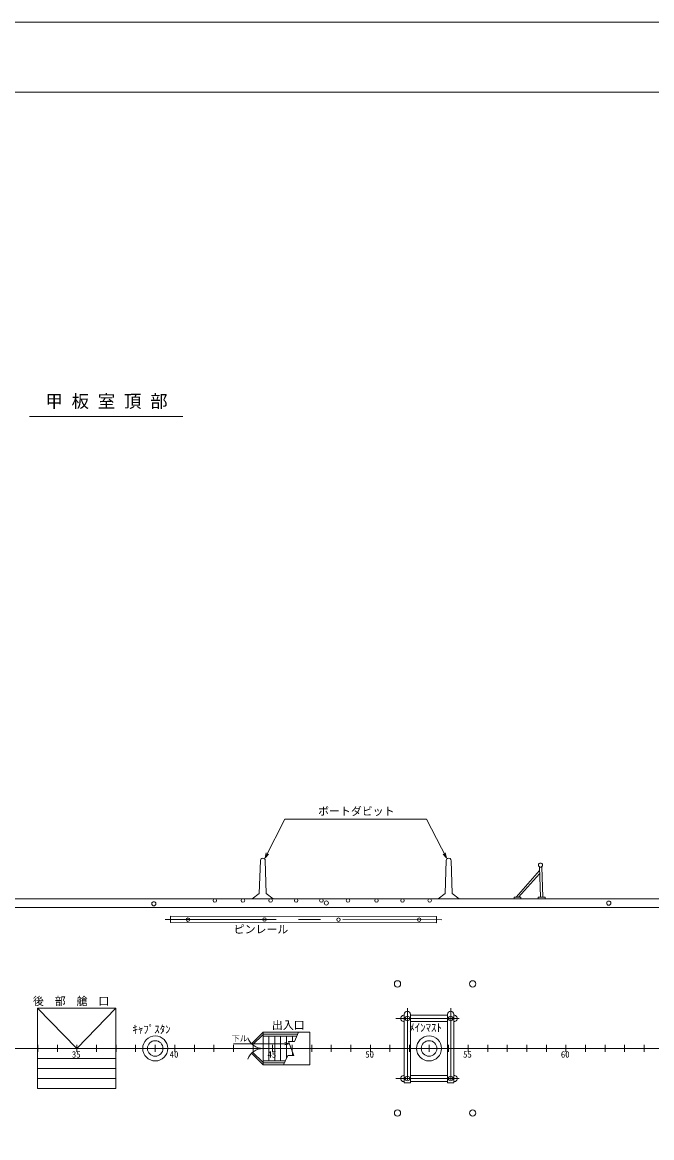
# Model space of a CAD drawing. Units: millimetres, scale not verified. Extents: x -51052 to 51048, y -29700 to 29700.
# Drawn here: x -21070 to -3051, y -2234 to 29700 of the extents above; entities that cross this region are included whole.
import ezdxf
from ezdxf.enums import TextEntityAlignment as Align

# ---------------------------------------------------------------- set-up
doc = ezdxf.new("R2010")
doc.units = ezdxf.units.MM
doc.header["$LTSCALE"] = 100
doc.linetypes.add('USER1', pattern=[50.8, 31.75, -6.35, 6.35, -6.35])
for name, color, linetype, lineweight in [('0-2_sunpou', 7, 'Continuous', 18), ('0-3_keijou', 7, 'Continuous', 18), ('0-4_frame', 7, 'Continuous', 18), ('0-5_text', 7, 'Continuous', 18), ('0-6_center', 7, 'USER1', 18)]:
    doc.layers.add(name, color=color, linetype=linetype, lineweight=lineweight)
doc.styles.add('ＭＳ ゴシック', font='')
doc.styles.get('ＭＳ ゴシック').set_extended_font_data('MS Gothic')

msp = doc.modelspace()

# ---------------------------------------------------------------- linework, layer by layer
at = {"layer": '0-2_sunpou'}
for p, q in [((-42295.4, 320.2), (44823.7, 320.2)), ((-20625.1, 420.2), (-20625.1, 220.2)), ((-20065.1, 420.2), (-20065.1, 220.2)), ((-19505.1, 420.2), (-19505.1, 220.2)), ((-18945.1, 420.2), (-18945.1, 220.2)), ((-18385.1, 420.2), (-18385.1, 220.2)), ((-17825.1, 420.2), (-17825.1, 220.2)), ((-17265.1, 420.2), (-17265.1, 220.2)), ((-16705.1, 420.2), (-16705.1, 220.2)), ((-16145.1, 420.2), (-16145.1, 220.2)), ((-15585.1, 420.2), (-15585.1, 220.2)), ((-15025.1, 420.2), (-15025.1, 220.2)), ((-14465.1, 420.2), (-14465.1, 220.2)), ((-13905.1, 420.2), (-13905.1, 220.2)), ((-13345.1, 420.2), (-13345.1, 220.2)), ((-12785.1, 420.2), (-12785.1, 220.2)), ((-12225.1, 420.2), (-12225.1, 220.2)), ((-11665.1, 420.2), (-11665.1, 220.2)), ((-11105.1, 420.2), (-11105.1, 220.2)), ((-11105.1, 220.2), (-11105.1, 420.2)), ((-10545.1, 420.2), (-10545.1, 220.2)), ((-9985.1, 420.2), (-9985.1, 220.2)), ((-9425.1, 420.2), (-9425.1, 220.2)), ((-8865.1, 420.2), (-8865.1, 220.2)), ((-8305.1, 420.2), (-8305.1, 220.2)), ((-7745.1, 420.2), (-7745.1, 220.2)), ((-7185.1, 420.2), (-7185.1, 220.2)), ((-6625.1, 420.2), (-6625.1, 220.2)), ((-6065.1, 420.2), (-6065.1, 220.2)), ((-5505.1, 420.2), (-5505.1, 220.2)), ((-4945.1, 420.2), (-4945.1, 220.2)), ((-4385.1, 420.2), (-4385.1, 220.2)), ((-3825.1, 420.2), (-3825.1, 220.2)), ((-3265.1, 420.2), (-3265.1, 220.2))]:
    msp.add_line(p, q, dxfattribs=at)
at = {"layer": '0-3_keijou'}
for p, q in [((-8930.2, 5781.6), (-9497, 6881.6)), ((-14116.5, 5701.4), (-14085.1, 4758.8)), ((-8796.5, 5701.4), (-8765.1, 4758.8)), ((-6234.8, 4654.2), (-6265.3, 5519)), ((-6169.7, 4654.2), (-6200.4, 5521.3)), ((-6928.8, 4654.2), (-6261.5, 5411.1)), ((-6859.5, 4654.2), (-6258.5, 5324.8)), ((-21905.4, 4609.2), (-17267.4, 4609.2)), ((-17122, 4609.2), (-17267.4, 4609.2)), ((-17122, 4609.2), (-10567.4, 4609.2)), ((-14085.1, 4758.8), (-13885.1, 4609.2)), ((-10567.4, 4609.2), (-10422, 4609.2)), ((-10422, 4609.2), (-8067.4, 4609.2)), ((-8765.1, 4758.8), (-8565.1, 4609.2)), ((-6992.7, 4654.2), (-6792.7, 4654.2)), ((-6992.7, 4654.2), (-6992.7, 4609.2)), ((-6792.7, 4654.2), (-6792.7, 4609.2)), ((-6302.9, 4654.2), (-6102.9, 4654.2)), ((-6302.9, 4654.2), (-6302.9, 4609.2)), ((-6102.9, 4654.2), (-6102.9, 4609.2)), ((-21905.4, 4355.2), (-17344.7, 4355.2)), ((-17044.7, 4355.2), (-17344.7, 4355.2)), ((-17044.7, 4355.2), (-10644.7, 4355.2)), ((-10644.7, 4355.2), (-10344.7, 4355.2)), ((-10344.7, 4355.2), (-8144.7, 4355.2)), ((-7844.7, 4355.2), (-8144.7, 4355.2)), ((-7844.7, 4355.2), (-1444.7, 4355.2)), ((-16823.9, 4107.4), (-16824.2, 3927.4)), ((-16824.2, 3927.4), (-9211.2, 3914.4)), ((-14177.9, 790), (-14509.7, 457.3)), ((-14177.9, 723.5), (-14476.4, 424.2)), ((-13185.7, 730.2), (-14178.2, 730.2)), ((-13213.2, 670.2), (-14178.2, 670.2)), ((-14010.2, 670.2), (-14010.2, -29.8)), ((-13842.2, 670.2), (-13842.2, -29.8)), ((-13674.2, 670.2), (-13674.2, -29.8)), ((-13506.2, 670.2), (-13506.2, 31.4)), ((-13338.2, 670.2), (-13338.2, 520.2)), ((-13158.2, 790.2), (-13282, 520.2)), ((-12834.2, 790.2), (-12834.2, -149.8)), ((-18388.7, 320.2), (-20638.7, 320.2)), ((-20638.7, 32.7), (-18388.7, 32.7)), ((-14177.9, -149.6), (-14509.7, 183)), ((-14177.9, -83.1), (-14476.4, 216.2)), ((-13465.5, 120.2), (-13589.3, -149.8)), ((-13338.2, 220.2), (-13338.2, 120.2)), ((-20638.7, -254.8), (-18388.7, -254.8)), ((-13534.3, -29.8), (-14178.2, -29.8)), ((-13561.8, -89.8), (-14178.2, -89.8)), ((-12834.2, -149.8), (-14178.2, -149.8)), ((-20638.7, -542.3), (-18388.7, -542.3))]:
    msp.add_line(p, q, dxfattribs=at)
for points in [[(-14120.1, 5781.6), (-13553.2, 6881.6), (-9497, 6881.6)], [(-14090.4, 5918.4), (-14120.1, 5781.6), (-14026, 5885.2)], [(-8959.9, 5918.4), (-8930.2, 5781.6), (-9024.3, 5885.2)], [(-14253.7, 5701.4), (-14285.1, 4758.8), (-14485.1, 4609.2)], [(-8933.7, 5701.4), (-8965.1, 4758.8), (-9165.1, 4609.2)], [(-8067.4, 4609.2), (-7922, 4609.2), (-1367.1, 4609.2)], [(-16823.9, 4107.4), (-9210.9, 4094.4), (-9211.2, 3914.4)], [(-10135.1, 1300.2), (-10135.1, 320.2), (-10135.1, -659.8), (-9955.1, -659.8)], [(-9955.1, -659.8), (-9955.1, 320.2), (-9955.1, 1300.2)], [(-8895.1, 1300.2), (-8895.1, 320.2), (-8895.1, -659.8), (-8715.1, -659.8)], [(-8715.1, -659.8), (-8715.1, 320.2), (-8715.1, 1300.2)], [(-8895.1, 1270.2), (-9425.1, 1270.2), (-9955.1, 1270.2)], [(-9955.1, 1090.2), (-9425.1, 1090.2), (-8895.1, 1090.2)], [(-12834.2, 790.2), (-14178.2, 790.2), (-14178.2, -149.8)], [(-13282, 520.2), (-13447.1, 520.2), (-13300.5, 120.2), (-13465.5, 120.2)], [(-8895.1, -449.8), (-9425.1, -449.8), (-9955.1, -449.8)], [(-8895.1, -629.8), (-9425.1, -629.8), (-9955.1, -629.8)]]:
    msp.add_lwpolyline(points, dxfattribs=at)
msp.add_lwpolyline([(-20638.7, -829.8), (-18388.7, -829.8), (-18388.7, 1470.2), (-20638.7, 1470.2)], close=True, dxfattribs=at)
for centre, radius in [((-6234.6, 5570.5), 60), ((-17304.2, 4462.4), 60), ((-15559.7, 4558.4), 50.8), ((-14754.8, 4558.4), 50.8), ((-13962.2, 4558.4), 50.8), ((-13229, 4558.4), 50.8), ((-12506.8, 4558.4), 50.8), ((-12366.3, 4485.4), 60), ((-11746.6, 4558.4), 50.8), ((-10931.4, 4558.4), 50.8), ((-10186, 4558.4), 50.8), ((-9407.1, 4558.4), 50.8), ((-4279.1, 4482.2), 60), ((-16328, 4009), 50), ((-14135.8, 4012.8), 50), ((-12016.5, 4009), 50), ((-9707.5, 4009), 50), ((-10328, 2170.2), 90), ((-8178, 2170.2), 90), ((-10045.1, 1180.2), 65), ((-8805.1, 1180.2), 65), ((-17265.1, 320.2), 357.5), ((-9425.1, 320.2), 357.5), ((-17265.1, 320.2), 222.5), ((-9425.1, 320.2), 222.5), ((-10045.1, -539.8), 65), ((-8805.1, -539.8), 65), ((-10328, -1529.8), 90), ((-8178, -1529.8), 90)]:
    msp.add_circle(centre, radius, dxfattribs=at)
for centre, radius, start, end in [((-14185.1, 5701.4), 70, 350.32732, 180.03852), ((-8865.1, 5701.4), 70, 350.32732, 180.03852), ((-10045.1, 1300), 90, 0.14099, 179.85901), ((-8805.1, 1300), 90, 0.14099, 179.85901), ((-10144.6, 1180.2), 90.5, 83.97442, 276.02558), ((-8705.6, 1180.2), 90.5, 263.97442, 96.02558), ((-14177.9, 790), 469.8, 200.98994, 269.96355), ((-14177.9, -149.6), 469.8, 90.03645, 159.01006), ((-10144.6, -539.8), 90.5, 83.97442, 276.02558), ((-8705.6, -539.8), 90.5, 263.97442, 96.02558)]:
    msp.add_arc(centre, radius, start, end, dxfattribs=at)
at = {"layer": '0-4_frame'}
for points in [[(-51051.5, -29700.1), (51048.5, -29700.1), (51048.5, 29699.9), (-51051.5, 29699.9)], [(-49051.5, -27700.1), (49048.5, -27700.1), (49048.5, 27699.9), (-49051.5, 27699.9)]]:
    msp.add_lwpolyline(points, close=True, dxfattribs=at)
at = {"layer": '0-5_text'}
for p, q in [((-20867.5, 18412.8), (-16477.5, 18412.8)), ((-13423.6, 456.2), (-15024.8, 456.2)), ((-13423.6, 456.2), (-13558.7, 492.4)), ((-13423.6, 456.2), (-13558.7, 419.9))]:
    msp.add_line(p, q, dxfattribs=at)
at = {"layer": '0-6_center'}
for p, q in [((-16977.4, 4017.7), (-9057.7, 4004.2)), ((-10045.1, 1472.6), (-10045.1, -580.3)), ((-8805.1, 1472.6), (-8805.1, -580.3)), ((-10378.4, 1180.2), (-8564.7, 1180.2)), ((-10378.4, -539.8), (-8564.7, -539.8))]:
    msp.add_line(p, q, dxfattribs=at)
msp.add_lwpolyline([(-18388.7, 1470.2), (-19513.7, 320.2), (-20638.7, 1470.2)], dxfattribs=at)

# ---------------------------------------------------------------- texts
at = {"layer": '0-2_sunpou', "style": 'ＭＳ ゴシック'}
for s, p in [('35', (-19650.6, 3.7)), ('40', (-16850.6, 3.7)), ('45', (-14050.6, 3.7)), ('50', (-11250.6, 3.7)), ('55', (-8450.6, 3.7)), ('60', (-5650.6, 3.7))]:
    msp.add_text(s, height=183.3, dxfattribs=at).set_placement(p, align=Align.BOTTOM_LEFT)
at = {"layer": '0-5_text', "style": 'ＭＳ ゴシック'}
for s, height, p in [('甲 板 室 頂 部', 366.6, (-20408.6, 18557.6)), ('後\u3000部\u3000艙\u3000口', 229.1, (-20765.9, 1492.4)), ('ｷｬﾌﾟｽﾀﾝ', 229.1, (-17917.4, 683.6)), ('出入口', 229.1, (-13923.8, 803.8)), ('ﾒｲﾝﾏｽﾄ', 229.1, (-9993.4, 731.4)), ('下ル', 165, (-15077.4, 473.7))]:
    msp.add_text(s, height=height, dxfattribs=at).set_placement(p, align=Align.BOTTOM_LEFT)
for s, p in [('ボートダビット', (-12601.9, 6932.2)), ('ピンレール', (-15017.4, 3549.5))]:
    msp.add_text(s, height=229.1, rotation=359.899, dxfattribs=at).set_placement(p, align=Align.BOTTOM_LEFT)

doc.saveas('drawing.dxf')
